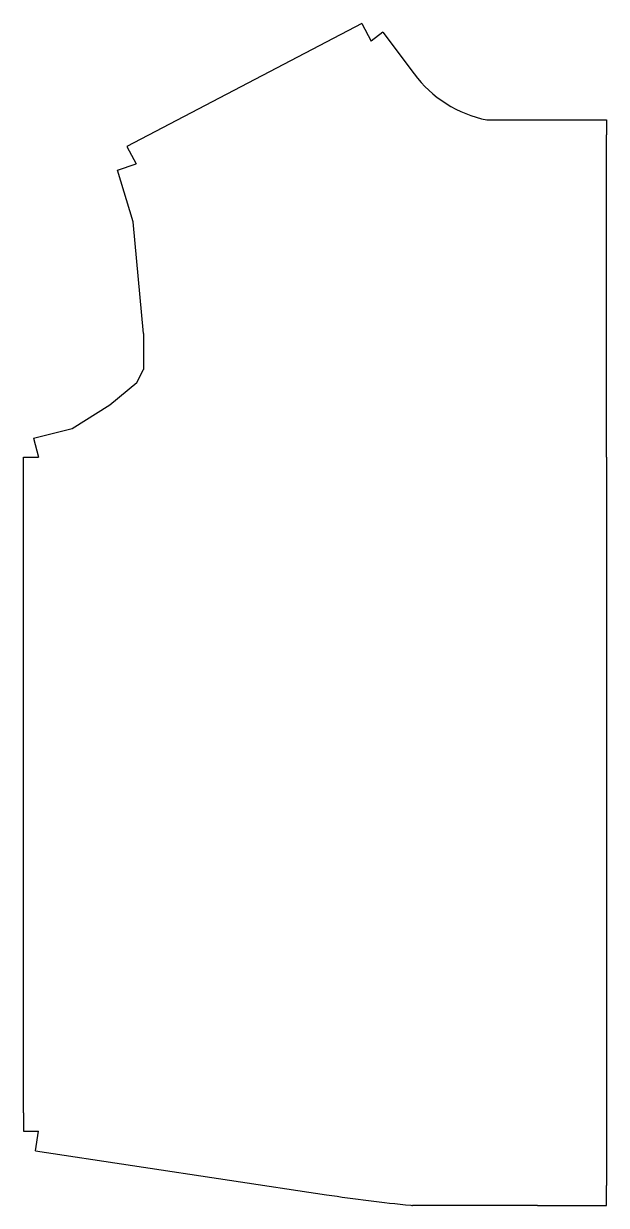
# Model space of a CAD drawing. Extents: x 741 to 1117, y 1327 to 2088.
import ezdxf

# ---------------------------------------------------------------- set-up
doc = ezdxf.new("R2010")
doc.units = 0
doc.header["$MEASUREMENT"] = 0
doc.layers.add('2_L_SEAM_ALLOWANCE_3', color=5, linetype='Continuous')

msp = doc.modelspace()

# ---------------------------------------------------------------- linework, layer by layer
at = {"layer": '2_L_SEAM_ALLOWANCE_3', "color": 5, "linetype": 'Continuous', "lineweight": 25}
for p, q in [((959.33, 2087.71), (807.87, 2008.69)), ((959.33, 2087.71), (965.2, 2076.45)), ((972.82, 2082.16), (965.2, 2076.45)), ((972.82, 2082.16), (992.92, 2055.37)), ((1039.83, 2025.68), (1072.39, 2025.68)), ((1072.39, 2025.68), (1116.84, 2025.68)), ((1116.84, 2025.68), (1116.84, 2016.16)), ((1116.84, 1808.48), (1116.84, 2016.16)), ((807.87, 2008.69), (813.74, 1997.43)), ((801.8, 1993.33), (813.74, 1997.43)), ((811.99, 1960.1), (801.8, 1993.33)), ((818.51, 1888.29), (811.99, 1960.1)), ((818.51, 1888.29), (818.51, 1865.07)), ((814.34, 1856.73), (818.51, 1865.07)), ((796.95, 1842.24), (814.34, 1856.73)), ((772.59, 1827.01), (796.95, 1842.24)), ((747.74, 1820.8), (772.59, 1827.01)), ((747.74, 1820.8), (750.82, 1808.48)), ((741.3, 1808.48), (750.82, 1808.48)), ((741.3, 1707.99), (741.3, 1808.48)), ((1116.84, 1808.48), (1116.84, 1386.43)), ((741.3, 1386.43), (741.3, 1707.99)), ((741.3, 1386.43), (741.3, 1374.59)), ((1116.84, 1386.43), (1116.84, 1339.53)), ((741.3, 1374.59), (750.82, 1374.59)), ((748.93, 1362.03), (750.82, 1374.59)), ((748.93, 1362.03), (936.5, 1333.67)), ((1116.84, 1326.83), (1116.84, 1339.53)), ((1072.39, 1326.83), (992, 1326.83)), ((1072.39, 1326.83), (1116.84, 1326.83))]:
    msp.add_line(p, q, dxfattribs=at)
for centre, radius, start, end in [((1055.44, 2102.26), 78.16, -143.1301, -101.52675), ((1095.54, 2385.6), 1063.88, -98.59715, -95.65289), ((992, 1339.53), 12.7, -95.65289, -90)]:
    msp.add_arc(centre, radius, start, end, dxfattribs=at)

doc.saveas('drawing.dxf')
